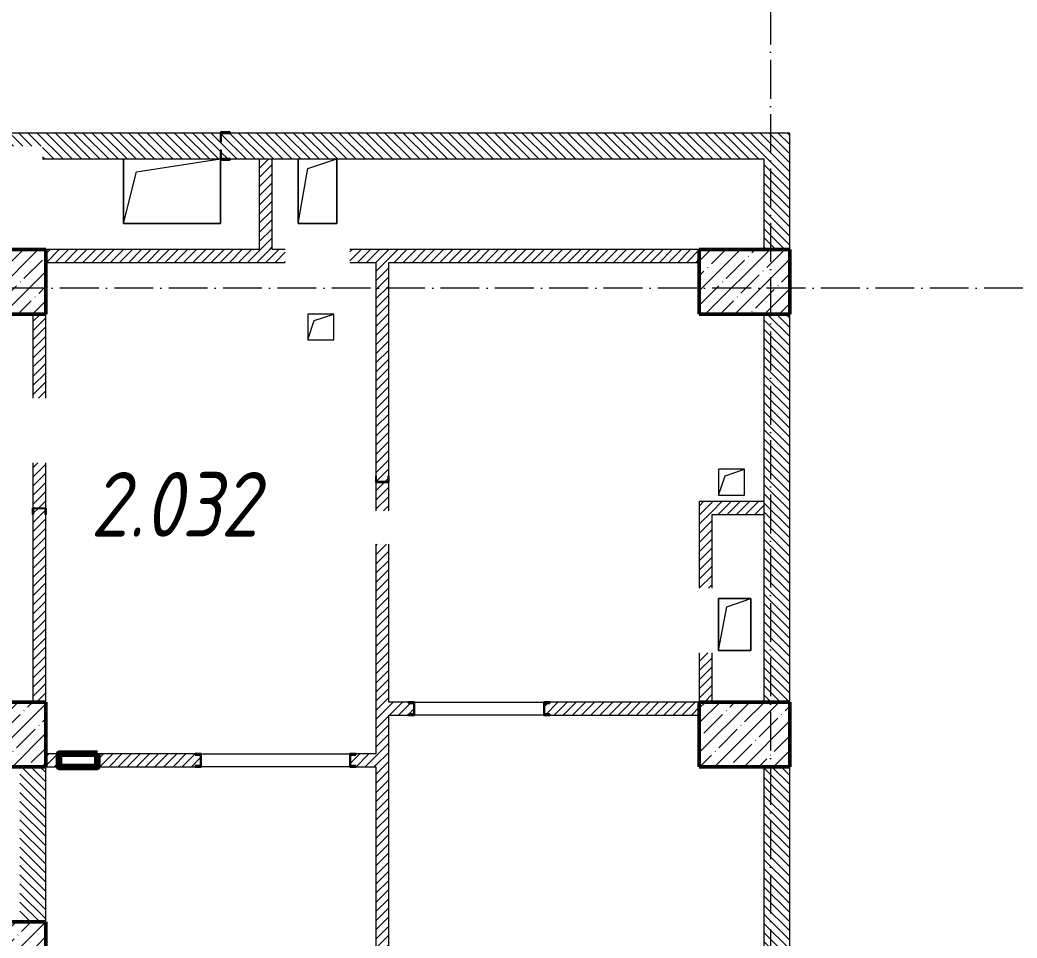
# Model space of a CAD drawing. Header units: millimetres. Extents: x -356862 to 418287, y 0 to 839748.
# Drawn here: x 67708 to 75415, y 517072 to 524172 of the extents above; entities that cross this region are included whole.
import ezdxf

# ---------------------------------------------------------------- set-up
doc = ezdxf.new("R2010")
doc.units = ezdxf.units.MM
doc.linetypes.add('50_200_ШТРИХ_1Т_ш5_п1_п1_', pattern=[700, 500, -100, 0, -100])
for name, color, linetype, lineweight in [('9.7) Заделка 956 шт', 6, 'Continuous', 158), ('A-FLOR-____-OTLN', 7, 'Continuous', 9), ('A-GENM-____-MCUT', 7, 'Continuous', 25), ('A-GENM-____-OTLN', 7, 'Continuous', 9), ('A-GENM-____-OTLN-1', 7, 'Continuous', 25), ('A-WALL-____-MCUT', 7, 'Continuous', 13), ('A-WALL-____-MCUT-2', 7, 'Continuous', 50), ('A-WALL-____-PATT-1', 7, 'Continuous', 9), ('A-WALL-FNSH-MCUT-1', 7, 'Continuous', 9), ('I-WALL-____-OTLN', 7, 'Continuous', 9), ('S-COLS-____-MCUT', 7, 'Continuous', 50), ('S-COLS-____-OTLN', 7, 'Continuous', 9), ('S-GRID-____-OTLN-1', 7, '50_200_ШТРИХ_1Т_ш5_п1_п1_', 9), ('Марки помещений', 7, 'Continuous', 9)]:
    doc.layers.add(name, color=color, linetype=linetype, lineweight=lineweight)
doc.styles.add('ISOCPEUR_I_2', font='isocpeui.ttf', dxfattribs={"width": 0.85, "height": 2.3})
pattern_1 = [(135, (-15591.663, 459015.94), (-35.35534, -35.35534), [])]
pattern_2 = [(45, (-15591.663, 459015.94), (-35.35534, 35.35534), [])]

# ---------------------------------------------------------------- blocks, each defined once
blk = doc.blocks.new('BSC_Колонна _Прямоугольная - 500х700-V107-АР1_План отверстий 2 этажа в осях 1-64_Ю-ЯЯ')
at = {"layer": 'S-COLS-____-OTLN'}
h = blk.add_hatch(dxfattribs=at)
h.set_pattern_fill('FP_120', color=256, style=0, pattern_type=2)
h.set_pattern_definition([(315, (-63131.04, 83150), (114.04925, 114.04925), []), (315, (-63131.04, 83035.95), (114.04925, 114.04925), [201.613, -40.323, 3.353, -36.97])])
h.paths.add_polyline_path([(-250, 350), (-250, -350), (250, -350), (250, 350)], flags=0)
at = {"layer": 'S-COLS-____-MCUT'}
for p, q in [((250, 350), (-250, 350)), ((-250, 350), (-250, -350)), ((250, -350), (250, 350)), ((-250, -350), (250, -350))]:
    blk.add_line(p, q, dxfattribs=at)
blk = doc.blocks.new('BSC_Колонна _Прямоугольная - 500х700-V125-АР1_План отверстий 2 этажа в осях 1-64_Ю-ЯЯ')
at = {"layer": 'S-COLS-____-OTLN'}
h = blk.add_hatch(dxfattribs=at)
h.set_pattern_fill('FP_138', color=256, style=0, pattern_type=2)
h.set_pattern_definition([(315, (-63131.04, 88900), (114.04925, 114.04925), []), (315, (-63131.04, 88785.95), (114.04925, 114.04925), [201.613, -40.323, 3.353, -36.97])])
h.paths.add_polyline_path([(-250, 350), (-250, -350), (250, -350), (250, 350)], flags=0)
at = {"layer": 'S-COLS-____-MCUT'}
for p, q in [((250, 350), (-250, 350)), ((-250, 350), (-250, -350)), ((250, -350), (250, 350)), ((-250, -350), (250, -350))]:
    blk.add_line(p, q, dxfattribs=at)
blk = doc.blocks.new('BSC_Колонна _Прямоугольная - 500х700-V127-АР1_План отверстий 2 этажа в осях 1-64_Ю-ЯЯ')
at = {"layer": 'S-COLS-____-OTLN'}
h = blk.add_hatch(dxfattribs=at)
h.set_pattern_fill('FP_140', color=256, style=0, pattern_type=2)
h.set_pattern_definition([(315, (-59631.04, 83150), (114.04925, 114.04925), []), (315, (-59631.04, 83035.95), (114.04925, 114.04925), [201.613, -40.323, 3.353, -36.97])])
h.paths.add_polyline_path([(-250, 350), (-250, -350), (250, -350), (250, 350)], flags=0)
at = {"layer": 'S-COLS-____-MCUT'}
for p, q in [((250, 350), (-250, 350)), ((-250, 350), (-250, -350)), ((250, -350), (250, 350)), ((-250, -350), (250, -350))]:
    blk.add_line(p, q, dxfattribs=at)
blk = doc.blocks.new('BSC_Колонна _Прямоугольная - 500х700-V128-АР1_План отверстий 2 этажа в осях 1-64_Ю-ЯЯ')
at = {"layer": 'S-COLS-____-OTLN'}
h = blk.add_hatch(dxfattribs=at)
h.set_pattern_fill('FP_141', color=256, style=0, pattern_type=2)
h.set_pattern_definition([(315, (-59631.04, 88900), (114.04925, 114.04925), []), (315, (-59631.04, 88785.95), (114.04925, 114.04925), [201.613, -40.323, 3.353, -36.97])])
h.paths.add_polyline_path([(-250, 350), (-250, -350), (250, -350), (250, 350)], flags=0)
at = {"layer": 'S-COLS-____-MCUT'}
for p, q in [((250, 350), (-250, 350)), ((-250, 350), (-250, -350)), ((250, -350), (250, 350)), ((-250, -350), (250, -350))]:
    blk.add_line(p, q, dxfattribs=at)
blk = doc.blocks.new('154_Стойка_СКБ_Швеллер - СМ-2180_100-28278414-АР1_План отверстий 2 этажа в осях 1-64_Ю-ЯЯ')
at = {"layer": 'A-GENM-____-MCUT'}
for p, q in [((171, 50), (125, 50)), ((125, 50), (125, -50)), ((129.5, 42.4), (171, 42.4)), ((129.5, -42.4), (129.5, 42.4)), ((171, 42.4), (171, 50)), ((125, -50), (171, -50)), ((171, -42.4), (129.5, -42.4)), ((171, -50), (171, -42.4))]:
    blk.add_line(p, q, dxfattribs=at)
blk = doc.blocks.new('154_Фахверк_СКБ_Швеллер - Тип_100_3960-28333271-АР1_План отверстий 2 этажа в осях 1-64_Ю-ЯЯ')
at = {"layer": 'A-GENM-____-MCUT'}
for p, q in [((125, 50), (175, 50)), ((125, -50), (125, 50)), ((128, 47), (128, -47)), ((175, 47), (128, 47)), ((175, 50), (175, 47)), ((175, -50), (125, -50)), ((128, -47), (175, -47)), ((175, -47), (175, -50))]:
    blk.add_line(p, q, dxfattribs=at)
blk = doc.blocks.new('154_Фахверк_СКБ_Швеллер - Тип_100_3960-28331862-АР1_План отверстий 2 этажа в осях 1-64_Ю-ЯЯ')
at = {"layer": 'A-GENM-____-MCUT'}
for p, q in [((175, 50), (125, 50)), ((125, 50), (125, -50)), ((128, 47), (175, 47)), ((128, -47), (128, 47)), ((175, 47), (175, 50)), ((125, -50), (175, -50)), ((175, -47), (128, -47)), ((175, -50), (175, -47))]:
    blk.add_line(p, q, dxfattribs=at)
blk = doc.blocks.new('Фахверк_СКБ_Уголок - 200_3960-28268576-АР1_План отверстий 2 этажа в осях 1-64_Ю-ЯЯ')
at = {"layer": 'A-GENM-____-MCUT'}
for p, q in [((200, 156), (125, 156)), ((125, 156), (125, 81)), ((200, 150), (200, 156)), ((125, 81), (131, 81)), ((131, 81), (131, 150)), ((131, 150), (200, 150)), ((131, 19), (125, 19)), ((125, 19), (125, -56)), ((131, -50), (131, 19)), ((125, -56), (200, -56)), ((200, -50), (131, -50)), ((200, -56), (200, -50))]:
    blk.add_line(p, q, dxfattribs=at)
blk = doc.blocks.new('AR_Отверстие прямоугольное _в плите_ - AR_Отверстие прямоугольное _в плите_-V159-АР1_План отверстий 2 этажа в осях 1-64_Ю-ЯЯ')
at = {"layer": 'A-GENM-____-OTLN'}
for p, q in [((-150, 250), (-150, -250)), ((-75, 175), (150, 250)), ((150, -250), (150, 250)), ((-150, -250), (-75, 175)), ((-150, -250), (150, -250))]:
    blk.add_line(p, q, dxfattribs=at)
blk = doc.blocks.new('AR_Отверстие прямоугольное _в плите_ - AR_Отверстие прямоугольное _в плите_-30459207-АР1_План отверстий 2 этажа в осях 1-64_Ю-ЯЯ')
at = {"layer": 'A-GENM-____-OTLN'}
for p, q in [((100, 100), (-100, 100)), ((-100, 100), (-100, -100)), ((-50, 50), (100, 100)), ((100, -100), (100, 100)), ((-100, -100), (-50, 50)), ((-100, -100), (100, -100))]:
    blk.add_line(p, q, dxfattribs=at)
blk = doc.blocks.new('AR_Отверстие прямоугольное _в плите_ - AR_Отверстие прямоугольное _в плите_-30459204-АР1_План отверстий 2 этажа в осях 1-64_Ю-ЯЯ')
at = {"layer": 'A-GENM-____-OTLN'}
for p, q in [((125, 200), (-125, 200)), ((-125, 200), (-125, -200)), ((-62.5, 137.5), (125, 200)), ((125, -200), (125, 200)), ((-125, -200), (-62.5, 137.5)), ((-125, -200), (125, -200))]:
    blk.add_line(p, q, dxfattribs=at)
blk = doc.blocks.new('AR_Отверстие прямоугольное _в плите_ - AR_Отверстие прямоугольное _в плите_-30552795-АР1_План отверстий 2 этажа в осях 1-64_Ю-ЯЯ')
at = {"layer": 'A-GENM-____-OTLN'}
for p, q in [((-375, 250), (-375, -250)), ((-275, 150), (375, 250)), ((375, -250), (375, 244)), ((-375, -250), (-275, 150)), ((-375, -250), (375, -250))]:
    blk.add_line(p, q, dxfattribs=at)
blk = doc.blocks.new('2этаж')
at = {"layer": 'S-GRID-____-OTLN-1', "color": 251, "ltscale": 0.6, "true_color": 0x636466}
for p, q in [((73508.3, 549908.8), (73508.3, 498997)), ((88482.7, 522097), (-20260.4, 522097))]:
    blk.add_line(p, q, dxfattribs=at)

msp = doc.modelspace()

# ---------------------------------------------------------------- hatches: boundary and pattern name
at = {"layer": 'A-WALL-____-PATT-1'}
h = msp.add_hatch(dxfattribs=at)
h.set_pattern_fill('FP_6', color=256, style=0, pattern_type=2)
h.set_pattern_definition(pattern_1)
h.paths.add_polyline_path([(73658.3366, 523096.983), (73658.3366, 523296.983), (69264.3366, 523296.983), (69264.3366, 523227.983), (69258.3366, 523227.983), (69258.3366, 523296.983), (66008.3366, 523296.983), (66008.3366, 523096.983), (66633.3366, 523096.983), (66633.3366, 523196.983), (67883.3366, 523196.983), (67883.3366, 523096.983), (69258.3366, 523096.983), (69258.3366, 523165.983), (69264.3366, 523165.983), (69264.3366, 523096.983), (73458.3366, 523096.983)], flags=0)
h.paths.add_polyline_path([(64383.3366, 523096.983), (64908.3366, 523096.983), (64908.3366, 523296.983), (64314.3366, 523296.983), (64314.3366, 523227.983), (64308.3366, 523227.983), (64308.3366, 523165.983), (64314.3366, 523165.983), (64314.3366, 523096.983)], flags=0)
h.paths.add_polyline_path([(62808.3366, 523096.983), (62808.3366, 523296.983), (59358.3366, 523296.983), (59358.3366, 523096.983), (62163.1849, 523096.983)], flags=0)
h = msp.add_hatch(dxfattribs=at)
h.set_pattern_fill('FP_5', color=256, style=0, pattern_type=2)
h.set_pattern_definition(pattern_2)
h.paths.add_polyline_path([(69658.3366, 522396.983), (69658.3366, 523096.983), (69558.3366, 523096.983), (69558.3366, 522396.983)], flags=0)
h = msp.add_hatch(dxfattribs=at)
h.set_pattern_fill('FP_6', color=256, style=0, pattern_type=2)
h.set_pattern_definition(pattern_1)
h.paths.add_polyline_path([(73658.3366, 522396.983), (73658.3366, 523096.983), (73458.3366, 523096.983), (73458.3366, 522396.983)], flags=0)
h = msp.add_hatch(dxfattribs=at)
h.set_pattern_fill('FP_5', color=256, style=0, pattern_type=2)
h.set_pattern_definition(pattern_2)
h.paths.add_polyline_path([(72958.3366, 522296.983), (72958.3366, 522396.983), (70258.3366, 522396.983), (70258.3366, 522296.983), (72768.1889, 522296.983)], flags=0)
h.paths.add_polyline_path([(69758.3366, 522296.983), (69758.3366, 522396.983), (67908.3366, 522396.983), (67908.3366, 522296.983), (69233.1876, 522296.983)], flags=0)
h = msp.add_hatch(dxfattribs=at)
h.set_pattern_fill('FP_5', color=256, style=0, pattern_type=2)
h.set_pattern_definition(pattern_2)
h.paths.add_polyline_path([(70558.3366, 514396.983), (70558.3366, 516396.983), (70458.3366, 516396.983), (70458.3366, 514396.983)], flags=0)
h.paths.add_polyline_path([(70461.3366, 516399.983), (70555.3366, 516399.983), (70555.3366, 516446.983), (70558.3366, 516446.983), (70558.3366, 520116.983), (70458.3366, 520116.983), (70458.3366, 516446.983), (70461.3366, 516446.983)], flags=0)
h.paths.add_polyline_path([(70514.8072, 520376.983), (70558.3366, 520376.983), (70558.3366, 520596.983), (70458.3366, 520596.983), (70458.3366, 520376.983), (70461.3366, 520376.983)], flags=0)
h.paths.add_polyline_path([(70508.2484, 520599.983), (70555.3366, 520599.983), (70555.3366, 520646.983), (70558.3366, 520646.983), (70558.3366, 522296.983), (70458.3366, 522296.983), (70458.3366, 520646.983), (70461.3366, 520646.983), (70461.3366, 520599.983)], flags=0)
h = msp.add_hatch(dxfattribs=at)
h.set_pattern_fill('FP_5', color=256, style=0, pattern_type=2)
h.set_pattern_definition(pattern_2)
h.paths.add_polyline_path([(67808.3366, 518896.983), (67908.3366, 518896.983), (67908.3366, 520346.983), (67905.3366, 520346.983), (67905.3366, 520393.983), (67811.3366, 520393.983), (67811.3366, 520346.983), (67808.3366, 520346.983), (67808.3366, 519469.3575)], flags=0)
h.paths.add_polyline_path([(67905.3366, 520396.983), (67908.3366, 520396.983), (67908.3366, 520746.983), (67808.3366, 520746.983), (67808.3366, 520396.983), (67811.5281, 520396.983)], flags=0)
h.paths.add_polyline_path([(67808.3366, 521246.983), (67908.3366, 521246.983), (67908.3366, 521896.983), (67808.3366, 521896.983)], flags=0)
h = msp.add_hatch(dxfattribs=at)
h.set_pattern_fill('FP_6', color=256, style=0, pattern_type=2)
h.set_pattern_definition(pattern_1)
h.paths.add_polyline_path([(73658.3366, 518896.983), (73658.3366, 521896.983), (73458.3366, 521896.983), (73458.3366, 518896.983)], flags=0)
h = msp.add_hatch(dxfattribs=at)
h.set_pattern_fill('FP_5', color=256, style=0, pattern_type=2)
h.set_pattern_definition(pattern_2)
h.paths.add_polyline_path([(72958.3366, 518896.983), (73058.3366, 518896.983), (73058.3366, 519276.983), (72958.3366, 519276.983)], flags=0)
h.paths.add_polyline_path([(72958.3366, 519776.983), (73058.3366, 519776.983), (73058.3366, 520446.983), (72958.3366, 520446.983)], flags=0)
h = msp.add_hatch(dxfattribs=at)
h.set_pattern_fill('FP_5', color=256, style=0, pattern_type=2)
h.set_pattern_definition(pattern_2)
h.paths.add_polyline_path([(73458.3366, 520346.983), (73458.3366, 520446.983), (73058.3366, 520446.983), (73058.3366, 520346.983)], flags=0)
h = msp.add_hatch(dxfattribs=at)
h.set_pattern_fill('FP_5', color=256, style=0, pattern_type=2)
h.set_pattern_definition(pattern_2)
h.paths.add_polyline_path([(71804.3366, 518796.983), (72958.3366, 518796.983), (72958.3366, 518896.983), (71804.3366, 518896.983), (71804.3366, 518889.383), (71762.8366, 518889.383), (71762.8366, 518804.583), (71804.3366, 518804.583)], flags=0)
h.paths.add_polyline_path([(70558.3366, 518796.983), (70712.3366, 518796.983), (70712.3366, 518804.583), (70753.8366, 518804.583), (70753.8366, 518889.383), (70712.3366, 518889.383), (70712.3366, 518896.983), (70558.3366, 518896.983), (70558.3366, 518804.583)], flags=0)
h = msp.add_hatch(dxfattribs=at)
h.set_pattern_fill('FP_5', color=256, style=0, pattern_type=2)
h.set_pattern_definition(pattern_2)
h.paths.add_polyline_path([(70304.3366, 518396.983), (70458.3366, 518396.983), (70458.3366, 518496.983), (70304.3366, 518496.983), (70304.3366, 518489.383), (70262.8366, 518489.383), (70262.8366, 518404.583), (70304.3366, 518404.583)], flags=0)
h.paths.add_polyline_path([(68308.3366, 518396.983), (69062.3366, 518396.983), (69062.3366, 518404.583), (69103.8366, 518404.583), (69103.8366, 518489.383), (69062.3366, 518489.383), (69062.3366, 518496.983), (68308.3366, 518496.983), (68308.3366, 518404.583)], flags=0)
h.paths.add_polyline_path([(68008.3366, 518396.983), (68008.3366, 518496.983), (67908.3366, 518496.983), (67908.3366, 518396.983)], flags=0)
h = msp.add_hatch(dxfattribs=at)
h.set_pattern_fill('FP_6', color=256, style=0, pattern_type=2)
h.set_pattern_definition(pattern_1)
h.paths.add_polyline_path([(67908.3366, 517196.983), (67908.3366, 518396.983), (67708.3366, 518396.983), (67708.3366, 517196.983)], flags=0)
h = msp.add_hatch(dxfattribs=at)
h.set_pattern_fill('FP_6', color=256, style=0, pattern_type=2)
h.set_pattern_definition(pattern_1)
h.paths.add_polyline_path([(73498.3366, 514696.983), (73658.3366, 514696.983), (73658.3366, 515090.983), (73589.3366, 515090.983), (73589.3366, 515096.983), (73527.3366, 515096.983), (73527.3366, 515090.983), (73458.3366, 515090.983), (73458.3366, 514696.983)], flags=0)
h.paths.add_polyline_path([(73527.3366, 516296.983), (73589.3366, 516296.983), (73589.3366, 516302.983), (73658.3366, 516302.983), (73658.3366, 518396.983), (73458.3366, 518396.983), (73458.3366, 516302.983), (73527.3366, 516302.983)], flags=0)
h = msp.add_hatch(dxfattribs=at)
h.set_pattern_fill('FP_13', color=256, style=0, pattern_type=2)
h.set_pattern_definition([(45, (-15591.66, 459015.94), (-114.04925, 114.04925), []), (45, (-15477.61, 459015.94), (-114.04925, 114.04925), [201.612, -40.322, 3.353, -36.97])])
h.paths.add_polyline_path([(67908.3366, 516946.983), (67908.3366, 517196.983), (66008.3366, 517196.983), (66008.3366, 516946.983), (67465.6869, 516946.983)], flags=0)

# ---------------------------------------------------------------- linework, layer by layer
at = {"layer": '9.7) Заделка 956 шт'}
msp.add_lwpolyline([(68308.3366, 518496.983), (68008.3366, 518496.983), (68008.3366, 518396.983), (68308.3366, 518396.983)], close=True, dxfattribs=at)
at = {"layer": 'A-FLOR-____-OTLN'}
for p, q in [((68508.3366, 522596.983), (68508.3366, 523096.983)), ((69258.3366, 523090.983), (69258.3366, 522596.983)), ((69858.3366, 522596.983), (69858.3366, 523096.983)), ((70158.3366, 523096.983), (70158.3366, 522596.983)), ((69258.3366, 522596.983), (68508.3366, 522596.983)), ((70158.3366, 522596.983), (69858.3366, 522596.983)), ((73108.3366, 519696.983), (73358.3366, 519696.983)), ((73108.3366, 519296.983), (73108.3366, 519696.983)), ((73358.3366, 519696.983), (73358.3366, 519296.983)), ((73358.3366, 519296.983), (73108.3366, 519296.983))]:
    msp.add_line(p, q, dxfattribs=at)
at = {"layer": 'A-WALL-____-MCUT'}
for p, q in [((69258.3366, 523296.983), (66008.3366, 523296.983)), ((73658.3366, 523296.983), (69333.3366, 523296.983)), ((73658.3366, 522396.983), (73658.3366, 523296.983)), ((67883.3366, 523096.983), (69258.3366, 523096.983)), ((69333.3366, 523096.983), (73458.3366, 523096.983)), ((73458.3366, 523096.983), (73458.3366, 522396.983)), ((73458.3366, 521896.983), (73458.3366, 518896.983)), ((73658.3366, 518896.983), (73658.3366, 521896.983)), ((67908.3366, 517196.983), (67908.3366, 518396.983)), ((73458.3366, 518396.983), (73458.3366, 516371.983)), ((73658.3366, 516371.983), (73658.3366, 518396.983))]:
    msp.add_line(p, q, dxfattribs=at)
at = {"layer": 'A-WALL-____-MCUT-2'}
for p, q in [((67908.3366, 517196.983), (65758.3366, 517196.983)), ((67908.3366, 516946.983), (67908.3366, 517196.983))]:
    msp.add_line(p, q, dxfattribs=at)
at = {"layer": 'A-WALL-FNSH-MCUT-1'}
for p, q in [((69558.3366, 523096.983), (69558.3366, 522396.983)), ((69658.3366, 522396.983), (69658.3366, 523096.983)), ((69558.3366, 522396.983), (67908.3366, 522396.983)), ((69758.3366, 522396.983), (69658.3366, 522396.983)), ((72958.3366, 522396.983), (70258.3366, 522396.983)), ((67908.3366, 522296.983), (69758.3366, 522296.983)), ((70258.3366, 522296.983), (70458.3366, 522296.983)), ((70458.3366, 522296.983), (70458.3366, 520646.983)), ((70558.3366, 520646.983), (70558.3366, 522296.983)), ((70558.3366, 522296.983), (72958.3366, 522296.983)), ((67808.3366, 521896.983), (67808.3366, 521246.983)), ((67908.3366, 521246.983), (67908.3366, 521896.983)), ((67808.3366, 520746.983), (67808.3366, 520396.983)), ((67908.3366, 520396.983), (67908.3366, 520746.983)), ((70458.3366, 520596.983), (70458.3366, 520376.983)), ((70558.3366, 520376.983), (70558.3366, 520596.983)), ((72958.3366, 520446.983), (72958.3366, 519776.983)), ((73458.3366, 520446.983), (72958.3366, 520446.983)), ((67808.3366, 520346.983), (67808.3366, 518896.983)), ((67908.3366, 518896.983), (67908.3366, 520346.983)), ((73058.3366, 519776.983), (73058.3366, 520346.983)), ((73058.3366, 520346.983), (73458.3366, 520346.983)), ((70458.3366, 520116.983), (70458.3366, 518496.983)), ((70558.3366, 518896.983), (70558.3366, 520116.983)), ((72958.3366, 519276.983), (72958.3366, 518896.983)), ((73058.3366, 518896.983), (73058.3366, 519276.983)), ((70712.3366, 518896.983), (70558.3366, 518896.983)), ((72958.3366, 518896.983), (71804.3366, 518896.983)), ((70558.3366, 516446.983), (70558.3366, 518796.983)), ((70558.3366, 518796.983), (70712.3366, 518796.983)), ((71804.3366, 518796.983), (72958.3366, 518796.983)), ((68008.3366, 518496.983), (67908.3366, 518496.983)), ((69062.3366, 518496.983), (68308.3366, 518496.983)), ((70458.3366, 518496.983), (70304.3366, 518496.983)), ((67908.3366, 518396.983), (68008.3366, 518396.983)), ((68308.3366, 518396.983), (69062.3366, 518396.983)), ((70304.3366, 518396.983), (70458.3366, 518396.983)), ((70458.3366, 518396.983), (70458.3366, 516446.983))]:
    msp.add_line(p, q, dxfattribs=at)
at = {"layer": 'I-WALL-____-OTLN'}
for p, q in [((70758.3366, 518896.983), (71758.3366, 518896.983)), ((71758.3366, 518796.983), (70758.3366, 518796.983)), ((69108.3366, 518496.983), (70258.3366, 518496.983)), ((70258.3366, 518396.983), (69108.3366, 518396.983))]:
    msp.add_line(p, q, dxfattribs=at)
at = {"layer": 'S-GRID-____-OTLN-1', "color": 251, "ltscale": 0.6, "true_color": 0x636466}
for p, q in [((73508.3366, 549908.7924), (73508.3366, 498996.983)), ((73508.3366, 549908.7924), (73508.3366, 498996.983)), ((88482.7432, 522096.983), (-20260.4336, 522096.983)), ((88482.7432, 522096.983), (-20260.4336, 522096.983))]:
    msp.add_line(p, q, dxfattribs=at)

# ---------------------------------------------------------------- block references
at = {"color": 18, "true_color": 0x000000}
msp.add_blockref('2этаж', (0, 0), dxfattribs=at)
at = {"layer": 'A-GENM-____-OTLN'}
for name, p in [('AR_Отверстие прямоугольное _в плите_ - AR_Отверстие прямоугольное _в плите_-30552795-АР1_План отверстий 2 этажа в осях 1-64_Ю-ЯЯ', (68883.3366, 522846.983)), ('AR_Отверстие прямоугольное _в плите_ - AR_Отверстие прямоугольное _в плите_-V159-АР1_План отверстий 2 этажа в осях 1-64_Ю-ЯЯ', (70008.3366, 522846.983)), ('AR_Отверстие прямоугольное _в плите_ - AR_Отверстие прямоугольное _в плите_-30459207-АР1_План отверстий 2 этажа в осях 1-64_Ю-ЯЯ', (70033.3674, 521796.983)), ('AR_Отверстие прямоугольное _в плите_ - AR_Отверстие прямоугольное _в плите_-30459207-АР1_План отверстий 2 этажа в осях 1-64_Ю-ЯЯ', (73208.3366, 520596.7762)), ('AR_Отверстие прямоугольное _в плите_ - AR_Отверстие прямоугольное _в плите_-30459204-АР1_План отверстий 2 этажа в осях 1-64_Ю-ЯЯ', (73233.3366, 519496.983))]:
    msp.add_blockref(name, p, dxfattribs=at)
at = {"layer": 'A-GENM-____-OTLN-1'}
for name, p in [('Фахверк_СКБ_Уголок - 200_3960-28268576-АР1_План отверстий 2 этажа в осях 1-64_Ю-ЯЯ', (69133.3366, 523146.983)), ('154_Стойка_СКБ_Швеллер - СМ-2180_100-28278414-АР1_План отверстий 2 этажа в осях 1-64_Ю-ЯЯ', (71633.3366, 518846.983)), ('154_Стойка_СКБ_Швеллер - СМ-2180_100-28278414-АР1_План отверстий 2 этажа в осях 1-64_Ю-ЯЯ', (70133.3366, 518446.983))]:
    msp.add_blockref(name, p, dxfattribs=at)
for name, p, rotation in [('154_Фахверк_СКБ_Швеллер - Тип_100_3960-28331862-АР1_План отверстий 2 этажа в осях 1-64_Ю-ЯЯ', (70508.3366, 520471.983), 90), ('154_Фахверк_СКБ_Швеллер - Тип_100_3960-28333271-АР1_План отверстий 2 этажа в осях 1-64_Ю-ЯЯ', (67858.3366, 520521.983), 269.9999999999999), ('154_Стойка_СКБ_Швеллер - СМ-2180_100-28278414-АР1_План отверстий 2 этажа в осях 1-64_Ю-ЯЯ', (70883.3366, 518846.983), 180), ('154_Стойка_СКБ_Швеллер - СМ-2180_100-28278414-АР1_План отверстий 2 этажа в осях 1-64_Ю-ЯЯ', (69233.3366, 518446.983), 180)]:
    msp.add_blockref(name, p, dxfattribs=dict(at, rotation=rotation))
at = {"layer": 'S-COLS-____-OTLN', "rotation": 89.9999999999999}
for name, p in [('BSC_Колонна _Прямоугольная - 500х700-V107-АР1_План отверстий 2 этажа в осях 1-64_Ю-ЯЯ', (67558.3366, 522146.983)), ('BSC_Колонна _Прямоугольная - 500х700-V125-АР1_План отверстий 2 этажа в осях 1-64_Ю-ЯЯ', (73308.3366, 522146.983)), ('BSC_Колонна _Прямоугольная - 500х700-V127-АР1_План отверстий 2 этажа в осях 1-64_Ю-ЯЯ', (67558.3366, 518646.983)), ('BSC_Колонна _Прямоугольная - 500х700-V128-АР1_План отверстий 2 этажа в осях 1-64_Ю-ЯЯ', (73308.3366, 518646.983))]:
    msp.add_blockref(name, p, dxfattribs=at)

# ---------------------------------------------------------------- texts
at = {"layer": 'Марки помещений', "insert": (68252.6399, 520676.175), "char_height": 500, "width": 785.65375, "attachment_point": 1, "style": 'ISOCPEUR_I_2'}
msp.add_mtext('2.032', dxfattribs=at)

doc.saveas('drawing.dxf')
